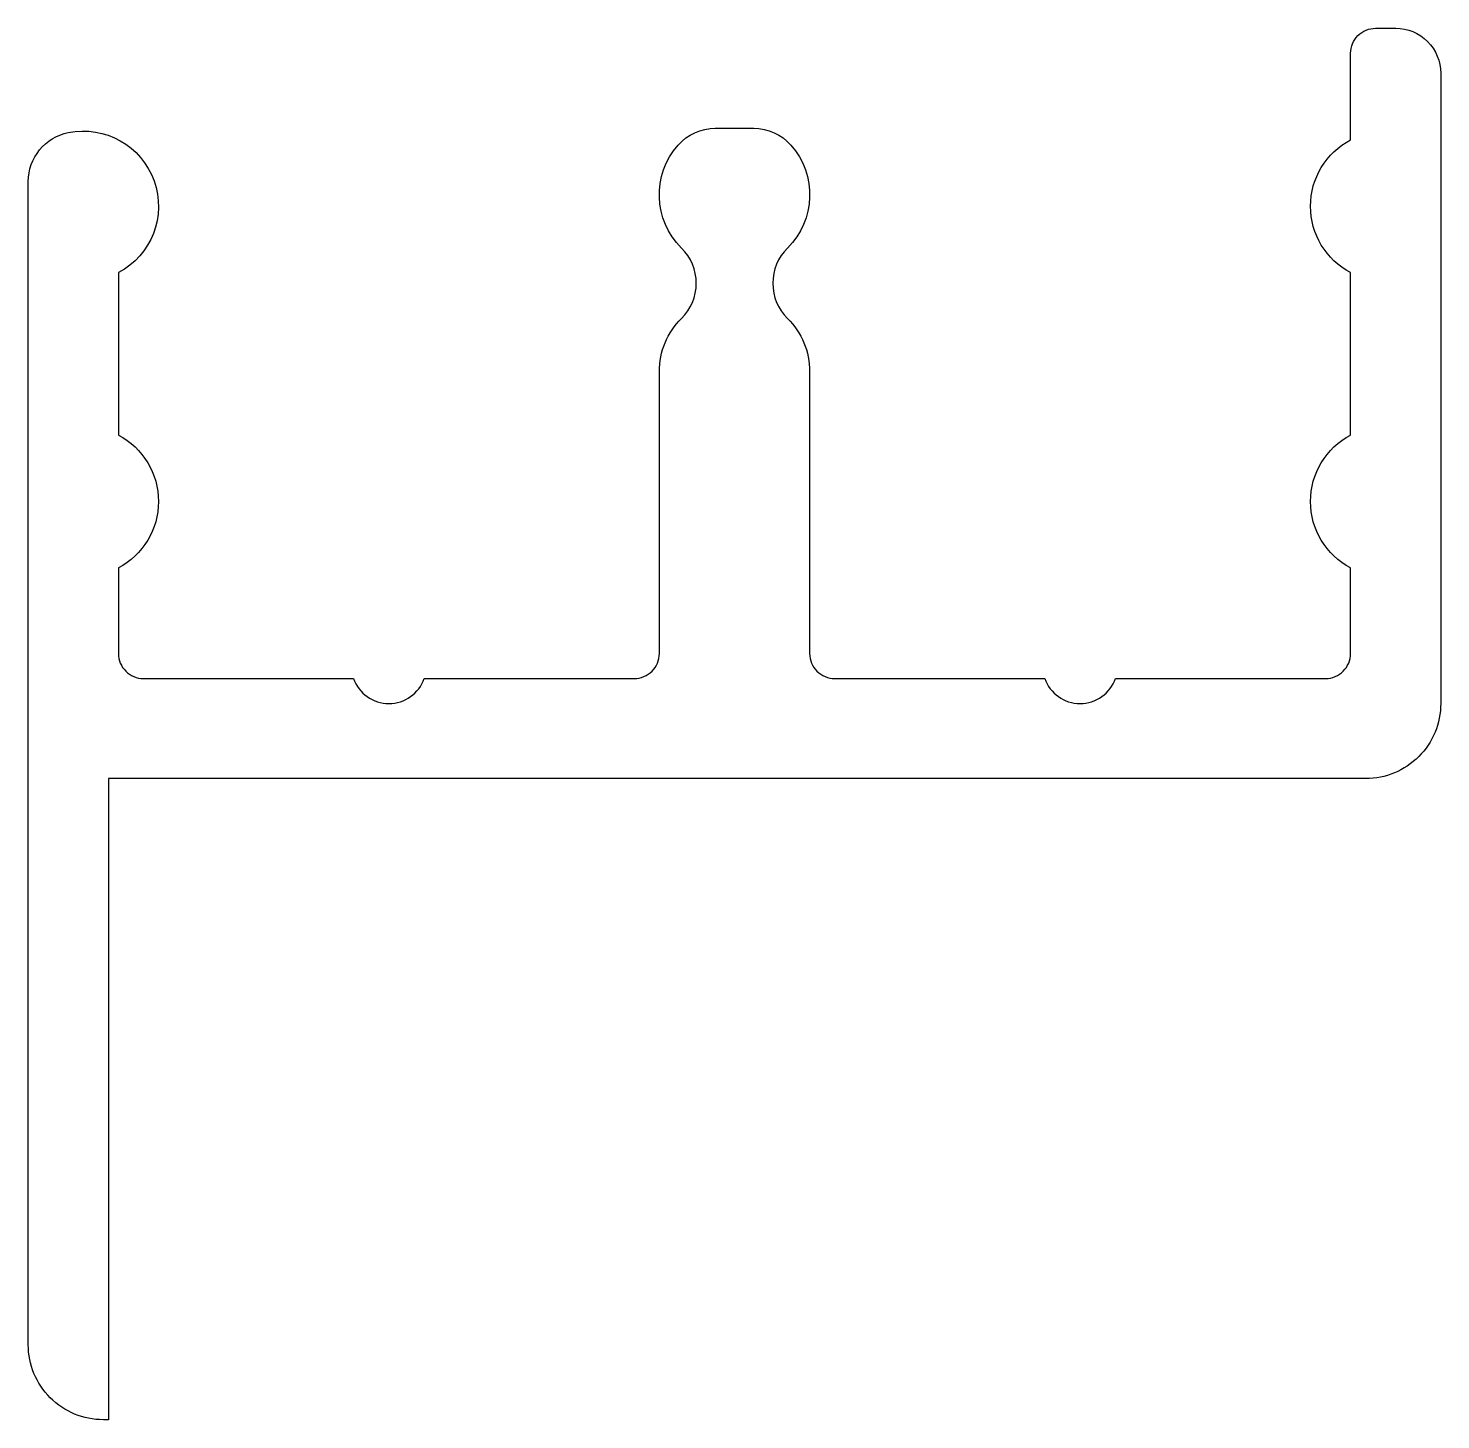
# Model space of a CAD drawing. Extents: x 165.7 to 193.9, y 218.9 to 246.7.
import ezdxf

# ---------------------------------------------------------------- set-up
doc = ezdxf.new("R2010")
doc.units = 0
doc.layers.get('0').update_dxf_attribs({"linetype": 'CONTINUOUS'})

msp = doc.modelspace()

# ---------------------------------------------------------------- linework, layer by layer
at = {"color": 7}
msp.add_lwpolyline([(178.778, 240.86, 0.417241), (178.78, 242.267, -0.396567), (178.709, 244.322, -0.21574), (179.453, 244.658), (179.821, 244.658), (180.219, 244.658, -0.21574), (180.963, 244.322, -0.396567), (180.893, 242.267, 0.417241), (180.894, 240.86, -0.200579), (181.336, 239.803), (181.336, 234.173, 0.414214), (181.836, 233.673), (186.029, 233.673, 0.707107), (187.443, 233.673), (191.636, 233.673, 0.414214), (192.136, 234.173), (192.136, 235.88, -0.603023), (192.136, 238.534), (192.136, 241.776, -0.603023), (192.136, 244.429), (192.136, 246.156, -0.414214), (192.636, 246.656), (193.036, 246.656), (193.036, 246.656), (193.036, 246.656, -0.414214), (193.936, 245.756), (193.936, 233.173, -0.414214), (192.436, 231.673), (167.336, 231.673), (167.336, 218.873), (167.236, 218.873, -0.414214), (165.736, 220.373), (165.736, 231.673), (165.736, 243.593, -0.356394), (166.536, 244.573, -0.867135), (167.536, 241.776), (167.536, 238.534, -0.603023), (167.536, 235.88), (167.536, 234.173, 0.414214), (168.036, 233.673), (172.229, 233.673, 0.707107), (173.643, 233.673), (177.836, 233.673, 0.414214), (178.336, 234.173), (178.336, 239.803, -0.200579)], format="xyb", close=True, dxfattribs=at)

doc.saveas('drawing.dxf')
